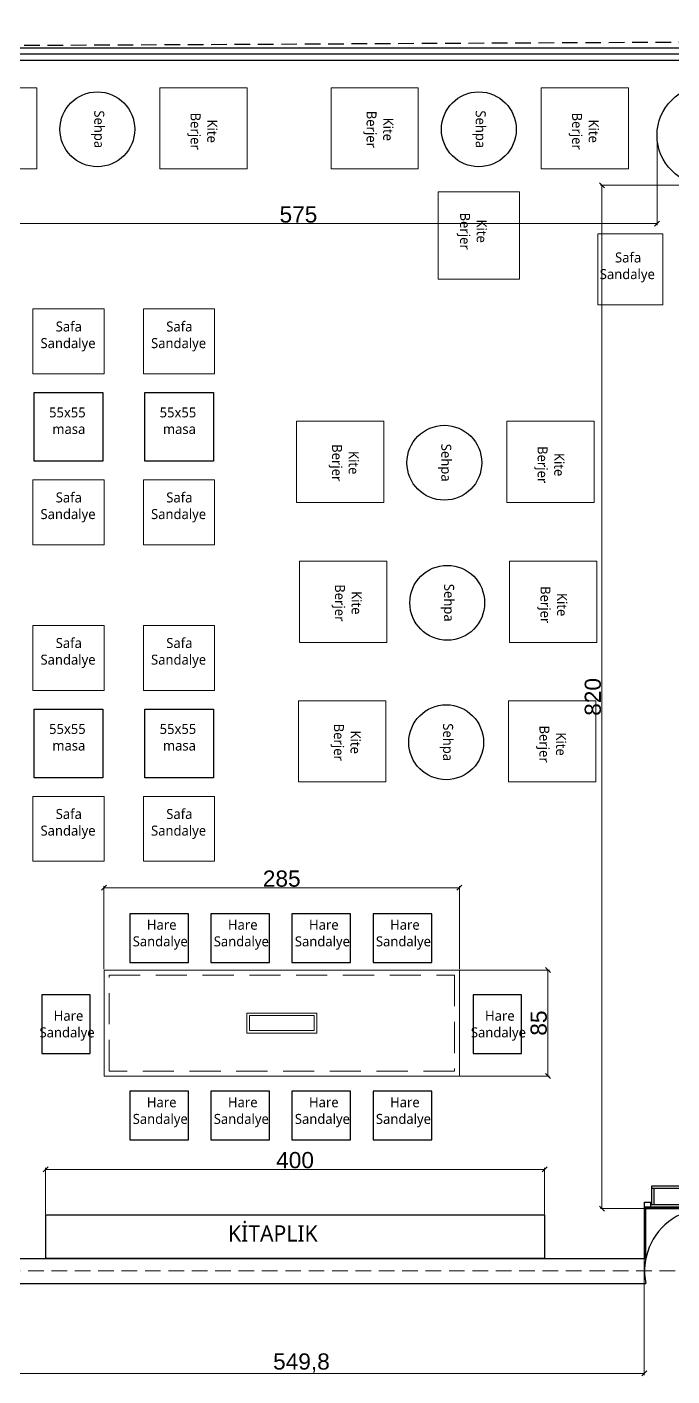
# Model space of a CAD drawing. Header units: millimetres. Extents: x 5603074 to 5608376, y 255765 to 258684.
# Drawn here: x 5604120 to 5604637, y 256411 to 257492 of the extents above; entities that cross this region are included whole.
import ezdxf

# ---------------------------------------------------------------- set-up
doc = ezdxf.new("R2010")
doc.units = ezdxf.units.MM
doc.header["$LTSCALE"] = 100
doc.header["$PDMODE"] = 2
doc.linetypes.add('HIDDEN', pattern=[0.375, 0.25, -0.125])
doc.linetypes.add('HIDDEN2', pattern=[0.1875, 0.125, -0.0625])
for name, color, linetype, lineweight in [('AKS', 63, 'HIDDEN2', 5), ('t_ahsap', 34, 'Continuous', 25), ('t_ahsapkesit', 42, 'Continuous', 20), ('t_alçıpan', 219, 'Continuous', 25), ('t_arka', 17, 'Continuous', 18), ('t_olcu', 252, 'Continuous', 20), ('t_oturum', 36, 'Continuous', 20), ('t_tefris', 44, 'Continuous', 25), ('t_tefrişoturum', 25, 'Continuous', 15), ('t_yazı', 7, 'Continuous', 25)]:
    doc.layers.add(name, color=color, linetype=linetype, lineweight=lineweight)
for name, color, linetype in [('cam', 4, 'Continuous'), ('DUVAR', 2, 'Continuous'), ('KOLON', 1, 'Continuous'), ('PARSEL', 4, 'Continuous')]:
    doc.layers.add(name, color=color, linetype=linetype)
doc.styles.get("Standard").update_dxf_attribs({"font": 'arial.ttf'})
doc.dimstyles.new('olcu50', dxfattribs={"dimtxt": 13, "dimasz": 4, "dimexe": 1.25, "dimexo": 0.625, "dimtad": 1, "dimtxsty": 'Standard', "dimblk": 'OBLIQUE', "dimcen": 2.5, "dimclrd": 256, "dimclre": 256, "dimclrt": 7, "dimadec": 0, "dimazin": 0, "dimtfac": 1, "dimtmove": 0, "dimatfit": 3, "dimldrblk": 'OBLIQUE', "dimfxl": 1, "dimlwd": -1, "dimlwe": -1, "dimarcsym": 0})

# ---------------------------------------------------------------- blocks, each defined once
blk = doc.blocks.new('gazetelik')
at = {"layer": 't_ahsap'}
for p, q in [((0, 0), (70, 0)), ((0, 0), (0, -4)), ((5, -4), (5, 0)), ((65, -4), (65, 0)), ((70, 0), (70, -4)), ((0, -4), (5, -4)), ((65, -2), (5, -2)), ((6, -2), (6, -17)), ((8, -2), (8, -15)), ((62, -2), (62, -15)), ((64, -2), (64, -17)), ((70, -4), (65, -4)), ((64, -15), (6, -15)), ((64, -17), (6, -17))]:
    blk.add_line(p, q, dxfattribs=at)
blk = doc.blocks.new('_OBLIQUE')
at = {"color": 0, "linetype": 'ByBlock'}
blk.add_line((-0.5, -0.5), (0.5, 0.5), dxfattribs=at)
blk = doc.blocks.new('*D238')
at = {"layer": 'Defpoints', "color": 0, "transparency": 16777216}
for p in [(5604135, 256576.5), (5604135, 256540.1), (5604535, 256540.1)]:
    blk.add_point(p, dxfattribs=at)
at = {"layer": 't_olcu', "transparency": 16777216}
for p, q in [((5604135, 256540.7), (5604135, 256577.8)), ((5604535, 256576.5), (5604135, 256576.5)), ((5604535, 256540.7), (5604535, 256577.8))]:
    blk.add_line(p, q, dxfattribs=at)
at = {"layer": 't_olcu', "transparency": 16777216, "xscale": 4, "yscale": 4, "zscale": 4, "rotation": 180}
blk.add_blockref('_OBLIQUE', (5604135, 256576.5), dxfattribs=at)
at = {"layer": 't_olcu', "transparency": 16777216, "xscale": 4, "yscale": 4, "zscale": 4}
blk.add_blockref('_OBLIQUE', (5604535, 256576.5), dxfattribs=at)
at = {"layer": 't_olcu', "color": 7, "transparency": 16777216, "insert": (5604335, 256583.8), "char_height": 13, "attachment_point": 5}
blk.add_mtext('400', dxfattribs=at)
blk = doc.blocks.new('*D239')
at = {"layer": 'Defpoints', "color": 0, "transparency": 16777216}
for p in [(5604065.2, 256505.1), (5604615, 256505.1), (5604615, 256412.9)]:
    blk.add_point(p, dxfattribs=at)
at = {"layer": 't_olcu', "transparency": 16777216}
for p, q in [((5604065.2, 256504.5), (5604065.2, 256411.6)), ((5604615, 256504.5), (5604615, 256411.6)), ((5604065.2, 256412.9), (5604615, 256412.9))]:
    blk.add_line(p, q, dxfattribs=at)
at = {"layer": 't_olcu', "transparency": 16777216, "xscale": 4, "yscale": 4, "zscale": 4, "rotation": 180}
blk.add_blockref('_OBLIQUE', (5604065.2, 256412.9), dxfattribs=at)
at = {"layer": 't_olcu', "transparency": 16777216, "xscale": 4, "yscale": 4, "zscale": 4}
blk.add_blockref('_OBLIQUE', (5604615, 256412.9), dxfattribs=at)
at = {"layer": 't_olcu', "color": 7, "transparency": 16777216, "insert": (5604340.1, 256421.3), "char_height": 13, "attachment_point": 5}
blk.add_mtext('549,8', dxfattribs=at)
blk = doc.blocks.new('*D243')
at = {"layer": 'Defpoints', "color": 0, "transparency": 16777216}
for p in [(5604050.2, 257405.1), (5604625.2, 257405.1), (5604625.2, 257334.4)]:
    blk.add_point(p, dxfattribs=at)
at = {"layer": 't_olcu', "transparency": 16777216}
for p, q in [((5604050.2, 257404.5), (5604050.2, 257333.1)), ((5604625.2, 257404.5), (5604625.2, 257333.1)), ((5604050.2, 257334.4), (5604625.2, 257334.4))]:
    blk.add_line(p, q, dxfattribs=at)
at = {"layer": 't_olcu', "transparency": 16777216, "xscale": 4, "yscale": 4, "zscale": 4, "rotation": 180}
blk.add_blockref('_OBLIQUE', (5604050.2, 257334.4), dxfattribs=at)
at = {"layer": 't_olcu', "transparency": 16777216, "xscale": 4, "yscale": 4, "zscale": 4}
blk.add_blockref('_OBLIQUE', (5604625.2, 257334.4), dxfattribs=at)
at = {"layer": 't_olcu', "color": 7, "transparency": 16777216, "insert": (5604337.7, 257341.6), "char_height": 13, "attachment_point": 5}
blk.add_mtext('575', dxfattribs=at)
blk = doc.blocks.new('*D244')
at = {"layer": 'Defpoints', "color": 0, "transparency": 16777216}
for p in [(5604625.2, 257405.1), (5604705.2, 257405.1)]:
    blk.add_point(p, dxfattribs=at)
at = {"layer": 't_olcu', "transparency": 16777216}
blk.add_line((5604648.2, 257405.1), (5604705.2, 257405.1), dxfattribs=at)
at = {"layer": 't_olcu', "transparency": 16777216, "xscale": 4, "yscale": 4, "zscale": 4}
blk.add_blockref('_OBLIQUE', (5604705.2, 257405.1), dxfattribs=at)
at = {"layer": 't_olcu', "color": 7, "transparency": 16777216, "insert": (5604665.2, 257412.7), "char_height": 13, "attachment_point": 5}
blk.add_mtext('∅80', dxfattribs=at)
blk = doc.blocks.new('*D247')
at = {"layer": 'Defpoints', "color": 0, "transparency": 16777216}
for p in [(5604665.2, 257365.1), (5604581, 256545.1), (5604665.2, 256545.1)]:
    blk.add_point(p, dxfattribs=at)
at = {"layer": 't_olcu', "transparency": 16777216}
for p, q in [((5604664.6, 257365.1), (5604579.8, 257365.1)), ((5604581, 257365.1), (5604581, 256545.1)), ((5604664.6, 256545.1), (5604579.8, 256545.1))]:
    blk.add_line(p, q, dxfattribs=at)
at = {"layer": 't_olcu', "transparency": 16777216, "xscale": 4, "yscale": 4, "zscale": 4}
for p, rotation in [((5604581, 257365.1), 90), ((5604581, 256545.1), 270)]:
    blk.add_blockref('_OBLIQUE', p, dxfattribs=dict(at, rotation=rotation))
at = {"layer": 't_olcu', "color": 7, "transparency": 16777216, "insert": (5604573.8, 256955.1), "char_height": 13, "attachment_point": 5, "rotation": 90}
blk.add_mtext('820', dxfattribs=at)
blk = doc.blocks.new('*D256')
at = {"layer": 'Defpoints', "color": 0, "transparency": 16777216}
for p in [(5604466.8, 256736.2), (5604466.8, 256651.2), (5604537.7, 256651.2)]:
    blk.add_point(p, dxfattribs=at)
at = {"layer": 't_olcu', "transparency": 16777216}
for p, q in [((5604467.5, 256736.2), (5604538.9, 256736.2)), ((5604537.7, 256736.2), (5604537.7, 256651.2)), ((5604467.5, 256651.2), (5604538.9, 256651.2))]:
    blk.add_line(p, q, dxfattribs=at)
at = {"layer": 't_olcu', "transparency": 16777216, "xscale": 4, "yscale": 4, "zscale": 4}
for p, rotation in [((5604537.7, 256736.2), 90), ((5604537.7, 256651.2), 270)]:
    blk.add_blockref('_OBLIQUE', p, dxfattribs=dict(at, rotation=rotation))
at = {"layer": 't_olcu', "color": 7, "transparency": 16777216, "insert": (5604530.4, 256693.7), "char_height": 13, "attachment_point": 5, "rotation": 90}
blk.add_mtext('85', dxfattribs=at)
blk = doc.blocks.new('*D257')
at = {"layer": 'Defpoints', "color": 0, "transparency": 16777216}
for p in [(5604181.8, 256802.2), (5604181.8, 256736.2), (5604466.8, 256736.2)]:
    blk.add_point(p, dxfattribs=at)
at = {"layer": 't_olcu', "transparency": 16777216}
for p, q in [((5604181.8, 256736.8), (5604181.8, 256803.4)), ((5604466.8, 256802.2), (5604181.8, 256802.2)), ((5604466.8, 256736.8), (5604466.8, 256803.4))]:
    blk.add_line(p, q, dxfattribs=at)
at = {"layer": 't_olcu', "transparency": 16777216, "xscale": 4, "yscale": 4, "zscale": 4, "rotation": 180}
blk.add_blockref('_OBLIQUE', (5604181.8, 256802.2), dxfattribs=at)
at = {"layer": 't_olcu', "transparency": 16777216, "xscale": 4, "yscale": 4, "zscale": 4}
blk.add_blockref('_OBLIQUE', (5604466.8, 256802.2), dxfattribs=at)
at = {"layer": 't_olcu', "color": 7, "transparency": 16777216, "insert": (5604324.3, 256809.4), "char_height": 13, "attachment_point": 5}
blk.add_mtext('285', dxfattribs=at)

msp = doc.modelspace()

# ---------------------------------------------------------------- linework, layer by layer
at = {"layer": 'AKS'}
msp.add_line((5603745.952, 256495.117), (5606688.31, 256495.117), dxfattribs=at)
at = {"layer": 'cam'}
for points in [[(5604775.231, 257475.117), (5603970.231, 257475.117)], [(5604775.231, 257470.117), (5603975.231, 257470.117)], [(5604775.231, 257465.117), (5603980.231, 257465.117)]]:
    msp.add_lwpolyline(points, dxfattribs=at)
at = {"layer": 'DUVAR'}
for points in [[(5604048.961, 256505.117), (5604616.242, 256505.117)], [(5603971.502, 256485.117), (5604616.242, 256485.117)]]:
    msp.add_lwpolyline(points, dxfattribs=at)
at = {"layer": 'KOLON'}
msp.add_circle((5604665.231, 257405.117), 40, dxfattribs=at)
msp.add_arc((5604665.231, 256495.117), 50, 348.463041, 191.536959, dxfattribs=at)
at = {"layer": 'PARSEL', "linetype": 'HIDDEN2'}
msp.add_lwpolyline([(5607055.239, 257491.971), (5603745.952, 257475.117), (5603745.946, 256485.117)], dxfattribs=at)
at = {"layer": 't_ahsap', "ltscale": 0.5}
msp.add_lwpolyline([(5604135.042, 256505.117), (5604135.042, 256540.117), (5604535.042, 256540.117), (5604535.042, 256505.117), (5604135.042, 256505.117)], dxfattribs=at)
at = {"layer": 't_ahsapkesit'}
for p, q in [((5604296.346, 256701.71), (5604352.346, 256701.71)), ((5604296.346, 256685.71), (5604296.346, 256701.71)), ((5604298.346, 256699.71), (5604350.346, 256699.71)), ((5604298.346, 256687.71), (5604298.346, 256699.71)), ((5604350.346, 256687.71), (5604350.346, 256699.71)), ((5604352.346, 256685.71), (5604352.346, 256701.71)), ((5604298.346, 256687.71), (5604350.346, 256687.71)), ((5604296.346, 256685.71), (5604352.346, 256685.71))]:
    msp.add_line(p, q, dxfattribs=at)
msp.add_lwpolyline([(5604466.846, 256736.21), (5604466.846, 256651.21), (5604181.846, 256651.21), (5604181.846, 256736.21)], close=True, dxfattribs=at)
at = {"layer": 't_alçıpan'}
for p, q in [((5604615.042, 256546.317), (5605485.421, 256546.317)), ((5604615.042, 256505.117), (5604615.042, 256546.317)), ((5604616.242, 256505.117), (5604616.242, 256545.117)), ((5604616.242, 256545.117), (5605484.221, 256545.117))]:
    msp.add_line(p, q, dxfattribs=at)
at = {"layer": 't_arka', "linetype": 'HIDDEN'}
msp.add_lwpolyline([(5604462.846, 256732.21), (5604462.846, 256655.21), (5604185.846, 256655.21), (5604185.846, 256732.21)], close=True, dxfattribs=at)
at = {"layer": 't_oturum', "lineweight": 25}
for points in [[(5604202.521, 256742.38), (5604249.521, 256742.38), (5604249.521, 256781.38), (5604202.521, 256781.38), (5604202.521, 256742.38)], [(5604267.521, 256742.38), (5604314.521, 256742.38), (5604314.521, 256781.38), (5604267.521, 256781.38), (5604267.521, 256742.38)], [(5604332.521, 256742.38), (5604379.521, 256742.38), (5604379.521, 256781.38), (5604332.521, 256781.38), (5604332.521, 256742.38)], [(5604397.521, 256742.38), (5604444.521, 256742.38), (5604444.521, 256781.38), (5604397.521, 256781.38), (5604397.521, 256742.38)], [(5604170.828, 256669.449), (5604170.828, 256716.449), (5604131.828, 256716.449), (5604131.828, 256669.449), (5604170.828, 256669.449)], [(5604516.662, 256669.449), (5604516.662, 256716.449), (5604477.662, 256716.449), (5604477.662, 256669.449), (5604516.662, 256669.449)], [(5604202.521, 256600.117), (5604249.521, 256600.117), (5604249.521, 256639.117), (5604202.521, 256639.117), (5604202.521, 256600.117)], [(5604267.521, 256600.117), (5604314.521, 256600.117), (5604314.521, 256639.117), (5604267.521, 256639.117), (5604267.521, 256600.117)], [(5604332.521, 256600.117), (5604379.521, 256600.117), (5604379.521, 256639.117), (5604332.521, 256639.117), (5604332.521, 256600.117)], [(5604397.521, 256600.117), (5604444.521, 256600.117), (5604444.521, 256639.117), (5604397.521, 256639.117), (5604397.521, 256600.117)]]:
    msp.add_lwpolyline(points, dxfattribs=at)
at = {"layer": 't_tefris', "linetype": 'Continuous'}
for points in [[(5604180.849, 257144.008), (5604125.849, 257144.008), (5604125.849, 257199.008), (5604180.849, 257199.008), (5604180.849, 257144.008)], [(5604269.494, 257144.008), (5604214.494, 257144.008), (5604214.494, 257199.008), (5604269.494, 257199.008), (5604269.494, 257144.008)], [(5604180.849, 256890.358), (5604125.849, 256890.358), (5604125.849, 256945.358), (5604180.849, 256945.358), (5604180.849, 256890.358)], [(5604269.494, 256890.358), (5604214.494, 256890.358), (5604214.494, 256945.358), (5604269.494, 256945.358), (5604269.494, 256890.358)]]:
    msp.add_lwpolyline(points, dxfattribs=at)
for centre in [(5604176.461, 257409.96), (5604482.325, 257409.96), (5604454.678, 257142.747), (5604456.996, 257030.516), (5604456.153, 256918.771)]:
    msp.add_circle(centre, 30, dxfattribs=at)
at = {"layer": 't_tefrişoturum'}
for points in [[(5604127.961, 257443.21), (5604127.961, 257378.21), (5604057.961, 257378.21), (5604057.961, 257443.21), (5604126.461, 257443.21)], [(5604296.461, 257443.21), (5604296.461, 257378.21), (5604226.461, 257378.21), (5604226.461, 257443.21), (5604294.961, 257443.21)], [(5604433.825, 257443.21), (5604433.825, 257378.21), (5604363.825, 257378.21), (5604363.825, 257443.21), (5604432.325, 257443.21)], [(5604602.325, 257443.21), (5604602.325, 257378.21), (5604532.325, 257378.21), (5604532.325, 257443.21), (5604600.825, 257443.21)], [(5604449.825, 257359.96), (5604514.825, 257359.96), (5604514.825, 257289.96), (5604449.825, 257289.96), (5604449.825, 257358.46)], [(5604577.738, 257269.217), (5604577.738, 257326.217), (5604629.738, 257326.217), (5604629.738, 257269.217), (5604577.738, 257269.217)], [(5604181.849, 257214.008), (5604124.849, 257214.008), (5604124.849, 257266.008), (5604181.849, 257266.008), (5604181.849, 257214.008)], [(5604270.494, 257214.008), (5604213.494, 257214.008), (5604213.494, 257266.008), (5604270.494, 257266.008), (5604270.494, 257214.008)], [(5604406.178, 257175.997), (5604406.178, 257110.997), (5604336.178, 257110.997), (5604336.178, 257175.997), (5604404.678, 257175.997)], [(5604574.678, 257175.997), (5604574.678, 257110.997), (5604504.678, 257110.997), (5604504.678, 257175.997), (5604573.178, 257175.997)], [(5604181.849, 257077.008), (5604124.849, 257077.008), (5604124.849, 257129.008), (5604181.849, 257129.008), (5604181.849, 257077.008)], [(5604270.494, 257077.008), (5604213.494, 257077.008), (5604213.494, 257129.008), (5604270.494, 257129.008), (5604270.494, 257077.008)], [(5604408.496, 257063.766), (5604408.496, 256998.766), (5604338.496, 256998.766), (5604338.496, 257063.766), (5604406.996, 257063.766)], [(5604576.996, 257063.766), (5604576.996, 256998.766), (5604506.996, 256998.766), (5604506.996, 257063.766), (5604575.496, 257063.766)], [(5604181.849, 256960.358), (5604124.849, 256960.358), (5604124.849, 257012.358), (5604181.849, 257012.358), (5604181.849, 256960.358)], [(5604270.494, 256960.358), (5604213.494, 256960.358), (5604213.494, 257012.358), (5604270.494, 257012.358), (5604270.494, 256960.358)], [(5604407.653, 256952.021), (5604407.653, 256887.021), (5604337.653, 256887.021), (5604337.653, 256952.021), (5604406.153, 256952.021)], [(5604576.153, 256952.021), (5604576.153, 256887.021), (5604506.153, 256887.021), (5604506.153, 256952.021), (5604574.653, 256952.021)], [(5604181.849, 256823.358), (5604124.849, 256823.358), (5604124.849, 256875.358), (5604181.849, 256875.358), (5604181.849, 256823.358)], [(5604270.494, 256823.358), (5604213.494, 256823.358), (5604213.494, 256875.358), (5604270.494, 256875.358), (5604270.494, 256823.358)]]:
    msp.add_lwpolyline(points, close=True, dxfattribs=at)

# ---------------------------------------------------------------- block references
at = {"layer": 't_olcu', "rotation": 180}
msp.add_blockref('gazetelik', (5604685.042, 256546.317), dxfattribs=at)

# ---------------------------------------------------------------- texts
at = {"layer": 't_yazı', "char_height": 8, "width": 43.28707, "attachment_point": 4, "rotation": 270}
for s, insert in [('\\pi6.0084;{\\fLucida Sans Unicode|b0|i0|c162|p34;Sehpa}', (5604176.654, 257431.138)), ('\\pi12.179;{\\fLucida Sans Unicode|b0|i0|c162|p34;Kite \\P\\pi6.7057;Berjer}', (5604260.573, 257430.031)), ('\\pi12.179;{\\fLucida Sans Unicode|b0|i0|c162|p34;Kite \\P\\pi6.7057;Berjer}', (5604401.652, 257431.523)), ('\\pi6.0084;{\\fLucida Sans Unicode|b0|i0|c162|p34;Sehpa}', (5604482.518, 257431.138)), ('\\pi12.179;{\\fLucida Sans Unicode|b0|i0|c162|p34;Kite \\P\\pi6.7057;Berjer}', (5604566.437, 257430.031)), ('\\pi12.179;{\\fLucida Sans Unicode|b0|i0|c162|p34;Kite \\P\\pi6.7057;Berjer}', (5604476.661, 257349.931)), ('\\pi12.179;{\\fLucida Sans Unicode|b0|i0|c162|p34;Kite \\P\\pi6.7057;Berjer}', (5604374.005, 257164.31)), ('\\pi6.0084;{\\fLucida Sans Unicode|b0|i0|c162|p34;Sehpa}', (5604454.871, 257163.925)), ('\\pi12.179;{\\fLucida Sans Unicode|b0|i0|c162|p34;Kite \\P\\pi6.7057;Berjer}', (5604538.79, 257162.818)), ('\\pi12.179;{\\fLucida Sans Unicode|b0|i0|c162|p34;Kite \\P\\pi6.7057;Berjer}', (5604376.323, 257052.079)), ('\\pi6.0084;{\\fLucida Sans Unicode|b0|i0|c162|p34;Sehpa}', (5604457.189, 257051.694)), ('\\pi12.179;{\\fLucida Sans Unicode|b0|i0|c162|p34;Kite \\P\\pi6.7057;Berjer}', (5604541.108, 257050.586)), ('\\pi12.179;{\\fLucida Sans Unicode|b0|i0|c162|p34;Kite \\P\\pi6.7057;Berjer}', (5604375.48, 256940.333)), ('\\pi6.0084;{\\fLucida Sans Unicode|b0|i0|c162|p34;Sehpa}', (5604456.346, 256939.949)), ('\\pi12.179;{\\fLucida Sans Unicode|b0|i0|c162|p34;Kite \\P\\pi6.7057;Berjer}', (5604540.265, 256938.841))]:
    msp.add_mtext(s, dxfattribs=dict(at, insert=insert))
at = {"layer": 't_yazı', "width": 43.28707, "attachment_point": 4}
for s, insert, char_height in [('\\pi10.919;{\\fLucida Sans Unicode|b0|i0|c162|p34;Safa \\P\\pi-1.2889;Sandalye}', (5604580.618, 257299.245), 8), ('\\pi10.919;{\\fLucida Sans Unicode|b0|i0|c162|p34;Safa \\P\\pi-1.2889;Sandalye}', (5604132.183, 257243.933), 8), ('\\pi10.919;{\\fLucida Sans Unicode|b0|i0|c162|p34;Safa \\P\\pi-1.2889;Sandalye}', (5604220.827, 257243.933), 8), ('\\pi5.5787;{\\fLucida Sans Unicode|b0|i0|c162|p34;55x55 \\P\\pi8.2084;masa}', (5604132.198, 257176.382), 8), ('\\pi5.5787;{\\fLucida Sans Unicode|b0|i0|c162|p34;55x55 \\P\\pi8.2084;masa}', (5604220.843, 257176.382), 8), ('\\pi10.919;{\\fLucida Sans Unicode|b0|i0|c162|p34;Safa \\P\\pi-1.2889;Sandalye}', (5604132.183, 257106.933), 8), ('\\pi10.919;{\\fLucida Sans Unicode|b0|i0|c162|p34;Safa \\P\\pi-1.2889;Sandalye}', (5604220.827, 257106.933), 8), ('\\pi10.919;{\\fLucida Sans Unicode|b0|i0|c162|p34;Safa \\P\\pi-1.2889;Sandalye}', (5604132.183, 256990.283), 8), ('\\pi10.919;{\\fLucida Sans Unicode|b0|i0|c162|p34;Safa \\P\\pi-1.2889;Sandalye}', (5604220.827, 256990.283), 8), ('\\pi5.5787;{\\fLucida Sans Unicode|b0|i0|c162|p34;55x55 \\P\\pi8.2084;masa}', (5604132.198, 256922.732), 8), ('\\pi5.5787;{\\fLucida Sans Unicode|b0|i0|c162|p34;55x55 \\P\\pi8.2084;masa}', (5604220.843, 256922.732), 8), ('\\pi10.919;{\\fLucida Sans Unicode|b0|i0|c162|p34;Safa \\P\\pi-1.2889;Sandalye}', (5604132.183, 256853.283), 8), ('\\pi10.919;{\\fLucida Sans Unicode|b0|i0|c162|p34;Safa \\P\\pi-1.2889;Sandalye}', (5604220.827, 256853.283), 8), ('\\pi10.073;{\\fLucida Sans Unicode|b0|i0|c162|p34;Hare \\P\\pi-1.2889;Sandalye}', (5604206.111, 256764.502), 8), ('\\pi10.073;{\\fLucida Sans Unicode|b0|i0|c162|p34;Hare \\P\\pi-1.2889;Sandalye}', (5604271.111, 256764.502), 8), ('\\pi10.073;{\\fLucida Sans Unicode|b0|i0|c162|p34;Hare \\P\\pi-1.2889;Sandalye}', (5604336.111, 256764.502), 8), ('\\pi10.073;{\\fLucida Sans Unicode|b0|i0|c162|p34;Hare \\P\\pi-1.2889;Sandalye}', (5604401.111, 256764.502), 8), ('\\pi10.073;{\\fLucida Sans Unicode|b0|i0|c162|p34;Hare \\P\\pi-1.2889;Sandalye}', (5604131.419, 256691.57), 8), ('\\pi10.073;{\\fLucida Sans Unicode|b0|i0|c162|p34;Hare \\P\\pi-1.2889;Sandalye}', (5604477.253, 256691.57), 8), ('\\pi10.073;{\\fLucida Sans Unicode|b0|i0|c162|p34;Hare \\P\\pi-1.2889;Sandalye}', (5604206.111, 256622.238), 8), ('\\pi10.073;{\\fLucida Sans Unicode|b0|i0|c162|p34;Hare \\P\\pi-1.2889;Sandalye}', (5604271.111, 256622.238), 8), ('\\pi10.073;{\\fLucida Sans Unicode|b0|i0|c162|p34;Hare \\P\\pi-1.2889;Sandalye}', (5604336.111, 256622.238), 8), ('\\pi10.073;{\\fLucida Sans Unicode|b0|i0|c162|p34;Hare \\P\\pi-1.2889;Sandalye}', (5604401.111, 256622.238), 8), ('{\\fLucida Sans Unicode|b0|i0|c162|p34;KİTAPLIK}', (5604281.273, 256525.166, 0), 13)]:
    msp.add_mtext(s, dxfattribs=dict(at, insert=insert, char_height=char_height))

# ---------------------------------------------------------------- dimensions: what is measured, and where the dimension line sits
at = {"layer": 't_olcu'}
dim = msp.add_diameter_dim_2p(p1=(5604625.231, 257405.117), p2=(5604705.231, 257405.117), dimstyle='olcu50', dxfattribs=at)
dim.commit()
dim.dimension.update_dxf_attribs({"geometry": '*D244', "text_midpoint": (5604665.231, 257405.117), "dimtype": 163})
for base, p1, p2, picture, middle in [((5604625.231, 257334.356), (5604050.231, 257405.117), (5604625.231, 257405.117), '*D243', (5604337.731, 257341.592)), ((5604181.846, 256802.169), (5604466.846, 256736.21), (5604181.846, 256736.21), '*D257', (5604324.346, 256809.431)), ((5604135.042, 256576.503), (5604535.042, 256540.117), (5604135.042, 256540.117), '*D238', (5604335.042, 256583.766)), ((5604615.042, 256412.868), (5604065.242, 256505.117), (5604615.042, 256505.117), '*D239', (5604340.142, 256421.306))]:
    dim = msp.add_linear_dim(base=base, p1=p1, p2=p2, dimstyle='olcu50', dxfattribs=at)
    dim.commit()
    dim.dimension.update_dxf_attribs({"geometry": picture, "text_midpoint": middle})
for base, p1, p2, picture, middle in [((5604581.035, 256545.117), (5604665.231, 257365.117), (5604665.231, 256545.117), '*D247', (5604573.772, 256955.117)), ((5604537.687, 256651.21), (5604466.846, 256736.21), (5604466.846, 256651.21), '*D256', (5604530.424, 256693.71))]:
    dim = msp.add_linear_dim(base=base, p1=p1, p2=p2, angle=90, dimstyle='olcu50', dxfattribs=at)
    dim.commit()
    dim.dimension.update_dxf_attribs({"geometry": picture, "text_midpoint": middle})

doc.saveas('drawing.dxf')
